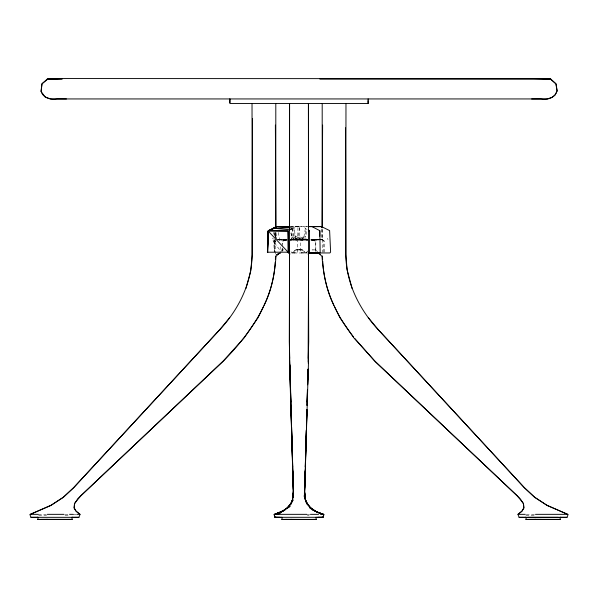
<?xml version="1.0" encoding="UTF-8"?>
<svg xmlns="http://www.w3.org/2000/svg" width="598" height="598" viewBox="0 0 598 598"><rect width="100%" height="100%" fill="white"/><g stroke="black" fill="none" stroke-linecap="round" stroke-linejoin="round"><path stroke-width="0.45" stroke-dasharray="2.99 2.24" d="M275.783 254.143L275.783 241.129M275.783 237.406L275.79 232.757M282.181 251.541L282.181 246.967M282.181 246.055L282.181 242.392L282.712 241.256L284.476 240.022L287.19 239.91L278.107 239.865M274.744 236.359L274.751 232.644M315.707 251.504L315.729 242.437L314.585 240.56L311.02 239.858L312.769 239.88M291.241 238.766L292.086 237.204L294.089 237.301L296.227 238.565L302.394 238.535L306.737 239.701L296.122 239.394L293.454 238.811L291.607 239.708L291.241 238.766L296.227 238.565L297.782 237.159L297.968 227.412L299.785 227.233L299.77 239.394L301.041 239.753L307.013 239.17L307.29 239.88L290.74 239.843M322.068 238.041L322.113 228.705M323.6 252.192L323.331 240.403L322.187 239.768L319.855 239.753M274.43 251.332L274.549 241.996L275.065 240.202L274.168 240.261L273.234 242.422L274.549 241.996L273.376 241.428L275.424 241.136M275.775 237.802L276.194 232.644M275.566 232.749L275.439 236.345L274.744 237.294M324.385 252.244L324.931 242.153L324.191 240.867L322.105 239.641L317.934 239.574L319.496 239.731M273.338 234.222L273.48 232.383M290.83 232.981L292.086 237.204L294.53 239.731L296.122 239.394L293.984 228.107L290.979 227.576M293.454 238.811L294.089 237.301L305.765 236.965L306.714 229.497L304.666 227.703M307.29 239.88L304.173 238.512L303.851 237.294L305.309 228.705L305.765 236.965M296.122 239.394L299.695 238.58L302.177 237.167L302.752 239.379L299.695 238.58L297.782 237.159L299.785 227.233M301.048 252.984L305.391 252.991C302.775 248.387 295.218 248.439 292.609 252.991L305.713 252.976L302.558 249.927L295.95 249.874M308.247 250.555L306.482 252.984L300.682 252.715L300.331 240.904L303.664 239.783L307.387 239.85M290.568 240.837L291.368 239.798M275.401 241.061L274.512 242.19L274.377 252.207L273.787 242.504L275.401 241.061L273.914 239.14M290.673 240.897L292.168 239.021L290.785 240.075M306.811 226.627C301.474 227.247 294.291 224.616 290.65 229.894L293.984 228.107L294.089 237.301L295.696 236.487L297.782 237.159M306.961 251.773L305.81 252.984L307.387 252.991M281.06 251.227L282.346 249.919L284.14 249.934M302.05 249.874L295.442 249.927L292.287 252.976L295.442 252.984M279.879 239.731L278.436 239.791L279.946 239.626M303.851 237.294L302.394 238.535L307.013 239.17M289.634 229.385L292.803 227.689L290.994 227.748M289.783 229.752L293.558 227.801L292.325 229.079L292.086 237.204L290.83 230.806M272.972 240.172L275.85 239.716M290.471 239.888L291.308 239.671M282.263 239.948L287.675 239.955M274.729 240.052L275.76 239.933M295.823 239.955L295.345 239.903L302.655 239.903L290.583 239.985M320.326 239.574L310.325 239.955M299.77 239.394L294.53 239.731L301.041 239.753M307.073 239.708L289.925 239.835M38.683 515.603L46.577 515.379M525.926 515.625L534.702 515.379M317.583 251.878L315.654 249.919L312.021 249.927M320.879 239.776L315.445 239.91L319.055 239.88M286.898 239.918L281.322 240.022L286.763 239.962M290.613 239.85L294.336 239.783L297.669 240.904L297.318 252.707L290.613 252.991M319.893 239.865L323.219 239.798L319.855 239.843M287.197 239.977L284.476 240.022L287.092 240.007M313.105 239.903L319.205 239.798M320.079 239.783L322.688 239.738M300.809 239.91L290.389 239.933M315.737 239.948L310.788 239.977L313.524 240.022L315.288 241.256L315.819 242.392L315.819 251.541M301.295 249.942L302.558 249.927M319.011 239.85L310.93 239.873M315.654 249.919L310.855 249.889M290.665 239.813L307.178 239.918L303.664 239.783M307.611 239.933L297.191 239.91M299.538 249.919L295.442 249.927M290.561 226.59L299.321 226.597M292.728 239.753L297.206 239.753L295.36 239.738M38.474 514.34L46.375 514.34M64.95 514.34L68.994 514.34M73.233 514.34L78.017 514.34M306.752 514.34L309.861 514.34M526.233 514.34L534.889 514.34M290.479 226.582L307.477 226.612M291.518 252.984L292.19 252.984L291.039 251.773M302.177 239.955L307.417 239.985M310.908 240.007L313.524 240.022L310.811 239.91M311.237 239.962L316.678 240.022L311.102 239.918M278.145 239.843L287.003 239.843L283.415 240.56L282.271 242.437L282.271 244.246M276.635 239.731L284.895 239.903M278.025 239.798L282.555 239.91L277.674 239.574M282.346 249.919L283.258 249.942M307.365 515.379L309.114 515.431M65.055 515.431L68.568 515.528M277.704 239.656L279.782 239.791M295.636 226.612L297.714 226.777M277.786 239.394L278.765 239.701M291.652 228.757L292.325 229.079L294.089 237.301M272.269 238.041L273.361 238.774M307.215 240.075L305.832 239.021L307.327 240.897M276.366 238.228L276.799 238.58L275.439 236.345L275.14 232.637M274.168 240.261L274.729 240.979M306.632 239.798L307.432 240.837M274.504 242.825L281.389 252.184M327.517 238.318L327.981 239.574M278.444 232.473L279.782 241.435M280.582 246.81L281.254 251.287M274.168 232.136L274.646 236.434M275.947 232.704L276.112 237.159M321.746 229.041L321.888 237.159M275.902 232.443L275.932 238.041M282.278 247.878L282.293 251.504M322.21 229.041L322.217 252.289M286.98 239.858L285.231 239.88L286.95 239.903"/><path stroke-width="0.9" d="M72.074 517.15L72.074 519.438L38.07 519.438L37.764 517.143M368.129 98.879L368.106 103.506L229.871 103.506L229.871 98.879L229.931 102.579M275.79 227.18L275.805 103.506M289.514 253.388L289.492 361.439L293.312 490.592L293.02 497.581M289.529 227.322L289.582 103.506L289.537 355.451L293.282 491.855L292.385 500.556M308.538 254.793L308.276 363.457M309.54 252.251L309.547 231.127L308.306 229.796L308.785 231.12L309.547 231.127M281.822 517.143L282.136 519.438L316.133 519.438L316.14 517.15M345.973 103.506L345.808 254.733C346.063 281.808 358.344 307.237 376 327.285L524.401 487.744L534.515 497.088L546.662 505.116L568.1 514.519L567.039 517.322L519.079 517.322L517.988 514.467L521.688 511.454L523.93 507.822L523.474 503.381L516.926 495.563L374.475 360.706L353.71 337.698L339.866 317.575L334.783 307.08M525.889 517.143L526.195 519.438L560.199 519.438L560.199 517.15M252.528 118.516L252.124 254.397C251.96 281.568 239.776 307.178 222 327.285L73.599 487.744L63.485 497.088L51.338 505.116L29.9 514.519L30.961 517.322L37.801 517.33M290.142 226.62L276.403 226.627L268.113 230.97L267.635 252.58L268.495 230.536L288.296 231.06L288.311 252.782M289.469 285.358L289.29 341.615L289.746 358.344M319.795 236.247L319.81 230.679L312.021 226.62M322.12 227.771L322.621 125.102M304.674 489.426L305.212 469.908M305.286 467.12L306.303 429.932M306.43 425.283L306.856 409.481M307.066 402.043L307.394 389.956M307.671 379.73L307.955 369.504M308.254 358.344L308.71 341.615L308.531 285.358M306.4 430.612L304.718 491.855L305.615 500.556M306.475 427.832L306.961 410.198M307.088 405.564L307.514 389.784M307.671 384.222L308.075 369.37M308.284 361.947L308.538 252.924M304.674 488.035L305.159 471.299M305.294 466.649L305.772 449.92M305.884 446.198L306.34 430.396M306.475 425.746L306.931 409.944M307.066 405.295L307.522 389.485M307.656 384.843L308.12 369.033M288.296 231.06L288.879 252.184L267.418 252.214L268.21 231.127L269.877 230.095M267.418 252.214L268.113 230.97L288.214 252.274L287.974 230.985L268.21 231.127L268.495 230.536L276.403 226.627L290.067 227.517M275.177 262.193C273.376 301.429 249.172 335.037 222.426 361.992L77.77 498.687L74.563 503.897L74.174 508.091L75.415 510.229M275.379 259.51L275.648 255.937M292.444 500.533L293.297 493.141M245.89 288.625L250.786 270.849L252.192 254.733L252.027 103.506M276.904 226.597L274.766 227.995L276.403 226.627M292.676 499.3L291.129 503.561L285.037 509.765L274.639 514.34L306.804 514.34M291.204 503.112L292.736 499.076M72.066 517.322L78.921 517.322L80.012 514.467L76.312 511.454L74.07 507.822L74.526 503.381L81.074 495.563L223.525 360.706L244.29 337.698L258.134 317.575L263.217 307.08M290.546 504.391L292.018 501.318M264.002 305.466C271.694 290.284 274.744 273.241 276.007 256.4L278.496 253.844L279.954 253.141M290.628 504.45L293.072 500.003L288.049 507.381L278.01 514.34L280.327 513.032M309.054 230.738L308.785 231.12L309.465 230.589L308.306 229.796M288.243 507.41L290.897 503.927M287.668 507.68L291.069 503.449L292.631 499.188L293.409 490.823L289.507 356.019L289.462 254.793M229.737 317.59L219.481 329.939L73.718 487.602L63.261 497.424L50.583 505.609L30.289 514.34L38.354 514.34M274.856 227.703L273.779 228.705L273.847 228.257L290.097 227.771M62.013 78.697L47.249 79.071L41.942 83.892L41.023 91.255C43.078 98.042 50.725 100.15 57.064 98.939L540.936 98.939C547.282 100.143 554.959 98.05 556.97 91.21L556.035 83.952L550.452 79.086L533.872 78.555M274.766 227.995L276.022 226.851M315.819 252.453L315.318 252.887L308.755 253.208M272.292 229.497L273.847 228.257L289.783 229.752M287.855 507.866L290.105 506.304L281.434 511.895L274.146 514.512L274.96 517.3L323.032 517.3L323.862 514.542L318.682 512.703M308.007 253.993L309.48 253.036L315.587 252.76M281.815 511.664L285.672 509.503M278.496 253.844L276.687 254.651L280.395 253.074M274.639 514.34L284.02 510.655M278.451 513.009L274.138 514.542L274.968 517.3L280.432 517.33L274.968 517.3L276.298 517.322M274.325 514.467L278.526 512.979M321.702 517.322L323.04 517.3L317.583 517.322L323.04 517.3L323.854 514.512L316.566 511.895M37.711 519.423L71.85 519.408L46.622 519.408M281.77 519.423L315.908 519.408L312.806 519.43M525.829 519.423L541.175 519.43M559.975 519.408L534.739 519.408L560.199 519.438L556.551 519.43M308.299 252.677L319.728 252.947L316.933 252.879M531.592 98.984L547.372 98.939L551.947 97.347L554.914 95.157L557.224 90.709L555.916 83.757L550.751 79.071L542.222 78.704L64.128 78.555L47.885 79.048L42.024 83.727L41.135 91.561L45.097 96.936L50.606 98.932L66.475 98.969M287.107 519.423L282.136 519.438L291.66 519.408M308.598 226.62L321.545 226.605L329.618 230.596L330.612 252.042L329.887 252.954L308.83 252.976M47.249 79.071L62.192 79.071M319.863 79.078L550.751 79.071M47.272 514.34L64.031 514.34M69.547 514.34L73.233 514.34M76.918 514.34L80.11 514.34L75.826 510.939M310.414 514.34L318.562 514.34M320.386 514.34L323.361 514.34C312.537 511.656 302.536 502.626 304.688 490.592L308.508 361.439L308.419 103.506L308.501 227.389M525.306 514.34L517.89 514.34L522.174 510.939L523.826 508.091L523.437 503.897L520.23 498.687M535.479 514.34L567.711 514.34L547.417 505.609L534.739 497.424L524.282 487.602L378.519 329.939L368.263 317.59M560.191 517.322L567.039 517.322M75.737 517.322L78.921 517.322M519.079 517.322L522.263 517.322M527.765 517.322L558.383 517.33M30.961 517.322L75.699 517.33M522.301 517.33L525.919 517.33M286.068 226.582L289.596 226.582M307.873 226.597L321.545 226.605M318.779 252.969L308.673 252.947L309.532 252.954M529.499 519.408L560.199 519.438M285.44 519.408L316.133 519.438M41.374 519.408L72.074 519.438L68.434 519.43M290.68 519.408L298.94 519.445M313.935 252.991L317.605 253.074L320.565 254.337M312.612 252.976L318.046 253.141M318.637 512.688L323.675 514.467M312.276 509.982L323.361 514.34M310.011 508.21L316.962 512.097M321.978 226.851L321.111 226.605L321.717 227.233M310.063 507.702L315.849 511.432M288.52 253.036L289.993 253.993M314.967 510.856L309.951 507.381L305.937 501.483M519.55 498.052L375.574 361.992L354.719 338.453M319.504 253.844L321.993 256.4C323.256 273.241 326.306 290.284 333.998 305.466M310.332 507.68L306.931 503.449L305.369 499.188L304.681 491.75M308.164 505.317L307.103 503.927L304.046 495.839M309.226 506.715L310.287 508.106M353.612 336.988C336.27 315.55 324.079 289.088 322.756 261.296M305.742 501.483L307.372 504.45M305.982 501.318L307.454 504.391M304.801 498.186L305.556 500.533L304.703 493.141M352.11 288.625L347.087 269.698L345.876 254.397L345.502 127.823M268.36 230.708L268.457 231.082M322.352 255.937L322.621 259.51M289.918 364.855L290.329 379.73M290.456 384.379L290.934 402.043M291.039 405.758L291.518 423.421M291.622 427.144L292.13 445.734M292.235 449.457L292.714 467.12M292.818 470.835L293.326 489.426M368.076 100.733L368.129 103.506M319.81 230.679L320.169 252.356M275.379 125.102L275.88 227.771M322.195 103.506L322.21 227.18M43.049 519.423L38.07 519.438L47.601 519.408L43.049 519.423M531.166 519.423L526.195 519.438L535.726 519.408L531.166 519.423"/></g></svg>
